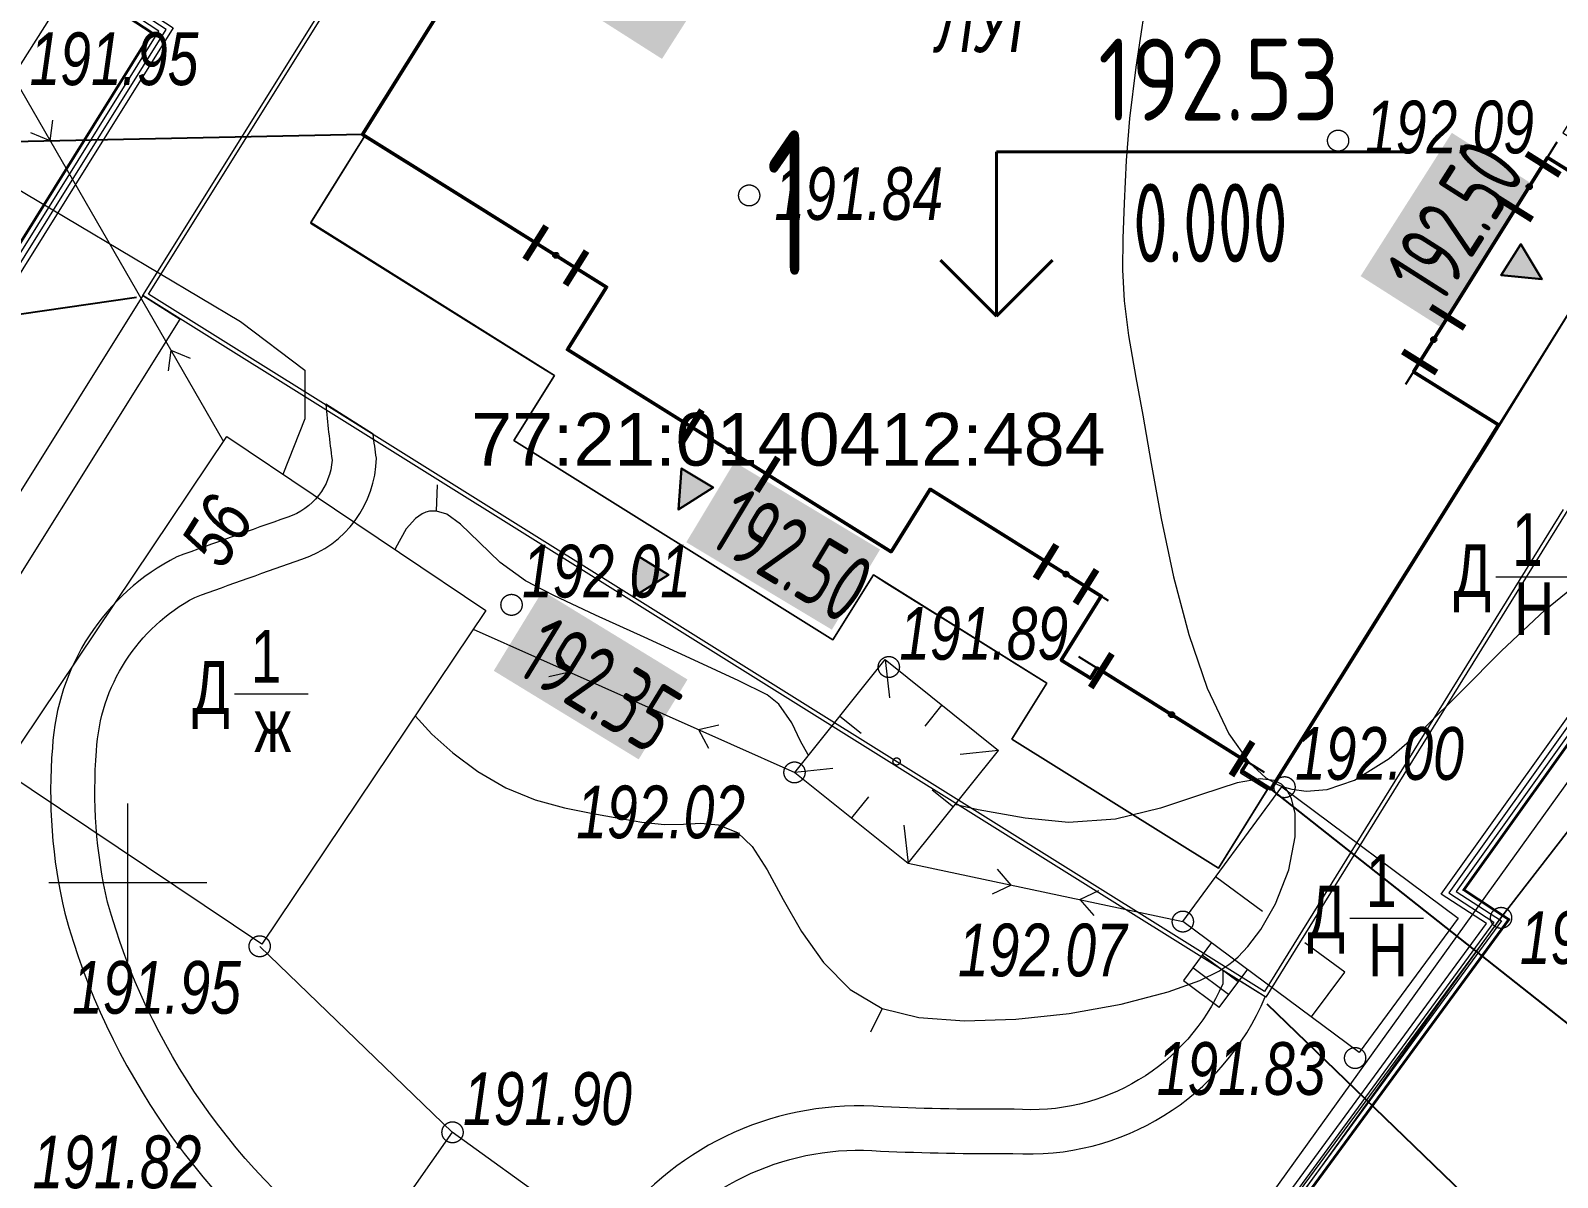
# Model space of a CAD drawing. Header units: millimetres. Extents: x -38151500 to -28914887, y -20564105 to -20349562.
# Drawn here: x -36488416 to -36459438, y -20512892 to -20491127 of the extents above; entities that cross this region are included whole.
import ezdxf
from ezdxf.xclip import XClip

# ---------------------------------------------------------------- set-up
doc = ezdxf.new("R2010")
doc.units = ezdxf.units.MM
doc.header["$MEASUREMENT"] = 0
doc.header["$XCLIPFRAME"] = 0
doc.linetypes.add('Новофедоровское_снт 28_07$0$l022', pattern=[3000, 2000, -1000])
doc.layers.add('!!! ПОДОСНОВА', color=7, linetype='Continuous')
for name, color, linetype, lineweight in [('ГП_лоток_Ном._пера__5', 5, 'Continuous', 13), ('ГП_Тротуар_Дорожки_Ном._пера__24', 26, 'Continuous', 13), ('Новый_Defpoints_Ном._пера__16', 16, 'Continuous', 20), ('Новый_Defpoints_Ном._пера__7', 7, 'Continuous', 25), ('Новый_ГП_Верт_отметка нуля_Ном._пера__1', 1, 'Continuous', 40), ('Новый_ГП_Верт_отметка нуля_Ном._пера__12', 12, 'Continuous', 40), ('Новый_ГП_Верт_отметки_Ном._пера__1', 1, 'Continuous', 40), ('Новый_ГП_Верт_отметки_Ном._пера__11', 255, 'Continuous', 40), ('Новый_ГП_Верт_отметки_Ном._пера__254', 9, 'Continuous', 40), ('Новый_ГП_Верт_отметки_Ном._пера__7', 7, 'Continuous', 25), ('Новый_ГП_Граница участка_Ном._пера__1', 1, 'Continuous', 40), ('Новый_ГП_Здание сооружение_Ном._пера__16', 16, 'Continuous', 20), ('Новый_ГП_Здание сооружение_Ном._пера__22', 22, 'Continuous', 50), ('Новый_ГП_Ограждение_Ном._пера__152', 152, 'Continuous', 18), ('Новый_ГП_Текст_Ном._пера__7', 7, 'Continuous', 25), ('Новый_ГП_Тротуар_Дорожки_Ном._пера__24', 26, 'Continuous', 13), ('Новый_ГТ-сооружение_ ограждение_Ном._пера__19', 7, 'Continuous', 90), ('Чертеж_1_ГП_Топография_Ном._пера__253', 252, 'Continuous', 18), ('Чертеж_1_Новофедоровское_снт 28_07$0$tp_Здания_Ном._пера__253', 252, 'Continuous', 18), ('Чертеж_1_Новофедоровское_снт 28_07$0$tp_отметки_новые_Ном._пера__253', 252, 'Continuous', 18), ('Чертеж_1_Новофедоровское_снт 28_07$0$tp_растительность_Ном._пера__253', 252, 'Continuous', 18), ('Чертеж_1_Новый_ГП_Топография_Ном._пера__253', 252, 'Continuous', 18), ('Чертеж_1_Новый_Новофедоровское_снт 28_07$0$SETKA_Ном._пера__253', 252, 'Continuous', 18), ('Чертеж_1_Новый_Новофедоровское_снт 28_07$0$tp_Здания_Ном._пера__253', 252, 'Continuous', 18), ('Чертеж_1_Новый_Новофедоровское_снт 28_07$0$tp_Здания_Ном._пера__7', 7, 'Continuous', 18), ('Чертеж_1_Новый_Новофедоровское_снт 28_07$0$tp_Контур растит_Ном._пера__253', 252, 'Continuous', 18), ('Чертеж_1_Новый_Новофедоровское_снт 28_07$0$tp_ЛЭП нн_Ном._пера__253', 252, 'Continuous', 18), ('Чертеж_1_Новый_Новофедоровское_снт 28_07$0$tp_Ограждения ДЕР_Ном._пера__253', 252, 'Continuous', 18), ('Чертеж_1_Новый_Новофедоровское_снт 28_07$0$tp_Ограждения рабица_Ном._пера__253', 252, 'Continuous', 18), ('Чертеж_1_Новый_Новофедоровское_снт 28_07$0$tp_отметки_новые_Ном._пера__7', 7, 'Continuous', 18), ('Чертеж_1_Новый_Новофедоровское_снт 28_07$0$tp_рельеф_Ном._пера__253', 252, 'Continuous', 18), ('Чертеж_1_Новый_Новофедоровское_снт 28_07$0$U_Водопровод_Ном._пера__253', 252, 'Continuous', 18)]:
    doc.layers.add(name, color=color, linetype=linetype, lineweight=lineweight)
doc.styles.add('РЎР“Р•РќР•Р\xa0РР\xa0_РЎРўРР›Р¬_1', font='arial.ttf', dxfattribs={"width": 0.75})
doc.styles.add('РЎР“Р•РќР•Р\xa0РР\xa0_РЎРўРР›Р¬_3', font='arial.ttf', dxfattribs={"width": 0.749999})
doc.styles.add('РЎР“Р•РќР•Р\xa0РР\xa0_РЎРўРР›Р¬_5', font='arial.ttf')
doc.styles.add('РЎР“Р•РќР•Р\xa0РР\xa0_РЎРўРР›Р¬_6', font='', dxfattribs={"width": 0.8})
doc.styles.add('РЎР“Р•РќР•Р\xa0РР\xa0_РЎРўРР›Р¬_7', font='')
doc.styles.get('РЎР“Р•РќР•Р\xa0РР\xa0_РЎРўРР›Р¬_6').set_extended_font_data('GOST_type_A')
doc.styles.get('РЎР“Р•РќР•Р\xa0РР\xa0_РЎРўРР›Р¬_7').set_extended_font_data('GOST_type_A')
doc.linetypes.add('Aquastok', pattern='A,0,[6,РіРµРЅРїРїР»Р°РЅ 2025_06_18 dima РІР°СЂРёР°РЅС‚ 21.Shx,S=7.857143,R=0,X=0,Y=-6.93889e-18],-990,0', length=990)
doc.linetypes.add('МЕЖА', pattern='A,0,[7,РіРµРЅРїРїР»Р°РЅ 2025_06_18 dima РІР°СЂРёР°РЅС‚ 21.Shx,S=39.68254,R=0,X=0,Y=1.38778e-17],-5480,0', length=5480)
doc.linetypes.add('Новофедоровское_снт 28_07$0$З ДЕРЕВ', pattern='A,0,[2,РіРµРЅРїРїР»Р°РЅ 2025_06_18 dima РІР°СЂРёР°РЅС‚ 21.Shx,S=19.84127,R=0,X=0,Y=0.2],-2500,0', length=2500)
doc.linetypes.add('Новофедоровское_снт 28_07$0$ЗАБОР_СЕТКА', pattern='A,0,[1,РіРµРЅРїРїР»Р°РЅ 2025_06_18 dima РІР°СЂРёР°РЅС‚ 21.Shx,S=39.68254,R=0,X=0,Y=2.77556e-17],-5000,0', length=5000)
doc.linetypes.add('Новофедоровское_снт 28_07$0$МЕЖА', pattern='A,0,[5,РіРµРЅРїРїР»Р°РЅ 2025_06_18 dima РІР°СЂРёР°РЅС‚ 21.Shx,S=46.746032,R=0,X=0,Y=6.93889e-18],-6500,0', length=6500)

# ---------------------------------------------------------------- blocks, each defined once
blk = doc.blocks.new('Чертеж_2_1', base_point=(1613432, -7296))
at = {"layer": 'Чертеж_1_Новый_ГП_Топография_Ном._пера__253', "color": 252, "linetype": 'Новофедоровское_снт 28_07$0$МЕЖА', "lineweight": 18, "flags": 128}
for points in [[(-36508768, -20524360), (-36508728, -20524296), (-36498241, -20507196), (-36472071, -20524004), (-36460510, -20507967), (-36450594, -20495163), (-36452348, -20487946), (-36454353, -20480799), (-36459846, -20482761), (-36462701, -20481924), (-36476972, -20473145), (-36467023, -20456936), (-36474632, -20452238), (-36515663, -20519982)], [(-36477798, -20473796), (-36458398, -20485776), (-36455928, -20481776), (-36451488, -20493826), (-36461218, -20507436), (-36460358, -20507996), (-36471718, -20523486), (-36472048, -20524026), (-36472318, -20523856), (-36496798, -20508276), (-36486118, -20491166), (-36487828, -20490046)]]:
    blk.add_lwpolyline(points, close=True, dxfattribs=at)
at = {"layer": 'Чертеж_1_Новый_Новофедоровское_снт 28_07$0$SETKA_Ном._пера__253', "color": 252, "linetype": 'Continuous', "lineweight": 18, "flags": 128}
for points in [[(-36486568, -20508796), (-36486568, -20505796)], [(-36488068, -20507296), (-36485068, -20507296)]]:
    blk.add_lwpolyline(points, dxfattribs=at)
at = {"layer": 'Чертеж_1_Новый_Новофедоровское_снт 28_07$0$tp_Здания_Ном._пера__253', "color": 252, "linetype": 'Continuous', "lineweight": 18, "flags": 128}
for points in [[(-36484025, -20508465), (-36488942, -20505167), (-36484694, -20498834), (-36479777, -20502132)], [(-36466545, -20508032), (-36464668, -20505482), (-36461323, -20507969), (-36463200, -20510519)], [(-36472493, -20523295), (-36470542, -20520603), (-36477195, -20515890), (-36476455, -20514894), (-36480412, -20512035), (-36483027, -20515756)]]:
    blk.add_lwpolyline(points, close=True, dxfattribs=at)
for points in [[(-36460607, -20501497), (-36459210, -20501497)], [(-36484544, -20503713), (-36483147, -20503713)], [(-36463378, -20507973), (-36461982, -20507973)], [(-36466002, -20508435), (-36466537, -20509154), (-36465858, -20509659)], [(-36465500, -20509178), (-36466179, -20508673)], [(-36465679, -20509419), (-36466358, -20508914)], [(-36465323, -20508940), (-36465864, -20509668)]]:
    blk.add_lwpolyline(points, dxfattribs=at)
at = {"layer": 'Чертеж_1_Новый_Новофедоровское_снт 28_07$0$tp_Здания_Ном._пера__253', "color": 252, "linetype": 'Новофедоровское_снт 28_07$0$l022', "lineweight": 18, "flags": 128}
blk.add_lwpolyline([(-36464106, -20509845), (-36463474, -20508994), (-36465925, -20507190)], dxfattribs=at)
at = {"layer": 'Чертеж_1_Новый_Новофедоровское_снт 28_07$0$tp_Здания_Ном._пера__7', "color": 7, "linetype": 'Continuous', "lineweight": 18, "flags": 128}
for points in [[(-36473914, -20505208), (-36472200, -20503065)], [(-36472200, -20503065), (-36470046, -20504788)], [(-36472200, -20503065), (-36472117, -20503790)], [(-36473057, -20504136), (-36472653, -20504459)], [(-36471123, -20503926), (-36471444, -20504328)], [(-36471760, -20506931), (-36470046, -20504788)], [(-36470046, -20504788), (-36470771, -20504867)], [(-36473189, -20505129), (-36473914, -20505208)], [(-36473914, -20505208), (-36471760, -20506931)], [(-36471307, -20505536), (-36470903, -20505859)], [(-36472516, -20505667), (-36472837, -20506069)], [(-36471842, -20506206), (-36471760, -20506931)]]:
    blk.add_lwpolyline(points, dxfattribs=at)
at = {"layer": 'Чертеж_1_Новый_Новофедоровское_снт 28_07$0$tp_Здания_Ном._пера__7', "color": 7, "linetype": 'Continuous', "lineweight": 18}
blk.add_circle((-36471980, -20504998), 68.6, dxfattribs=at)
at = {"layer": 'Чертеж_1_Новый_Новофедоровское_снт 28_07$0$tp_Контур растит_Ном._пера__253', "color": 252, "linetype": 'Continuous', "lineweight": 18, "flags": 128}
for points in [[(-36490560, -20493004), (-36484429, -20496651), (-36483211, -20497569), (-36483213, -20498493), (-36483626, -20499551)], [(-36484067, -20508507), (-36480412, -20512035)]]:
    blk.add_lwpolyline(points, dxfattribs=at)
at = {"layer": 'Чертеж_1_Новый_Новофедоровское_снт 28_07$0$tp_ЛЭП нн_Ном._пера__253', "color": 252, "linetype": 'Continuous', "lineweight": 18, "flags": 128}
for points in [[(-36489043, -20491490), (-36484754, -20498923)], [(-36488043, -20493222), (-36487994, -20492825)], [(-36488043, -20493222), (-36488412, -20493067)], [(-36485753, -20497190), (-36485803, -20497587)], [(-36485753, -20497190), (-36485385, -20497346)], [(-36480015, -20502486), (-36473914, -20505208)], [(-36478188, -20503301), (-36478381, -20502951)], [(-36478188, -20503301), (-36478578, -20503392)], [(-36475740, -20504393), (-36475351, -20504303)], [(-36475740, -20504393), (-36475547, -20504743)], [(-36471760, -20506931), (-36466545, -20508032)], [(-36469803, -20507344), (-36470065, -20507042)], [(-36469803, -20507344), (-36470165, -20507514)], [(-36468502, -20507619), (-36468140, -20507448)], [(-36468502, -20507619), (-36468240, -20507921)]]:
    blk.add_lwpolyline(points, dxfattribs=at)
at = {"layer": 'Чертеж_1_Новый_Новофедоровское_снт 28_07$0$tp_Ограждения ДЕР_Ном._пера__253', "color": 252, "linetype": 'Новофедоровское_снт 28_07$0$З ДЕРЕВ', "lineweight": 18, "flags": 128}
blk.add_lwpolyline([(-36459846, -20482761), (-36454353, -20480799), (-36452347, -20487948), (-36450594, -20495163), (-36460510, -20507967), (-36470268, -20521186), (-36470515, -20521528)], dxfattribs=at)
at = {"layer": 'Чертеж_1_Новый_Новофедоровское_снт 28_07$0$tp_Ограждения рабица_Ном._пера__253', "color": 252, "linetype": 'Новофедоровское_снт 28_07$0$ЗАБОР_СЕТКА', "lineweight": 18, "flags": 128}
blk.add_lwpolyline([(-36481452, -20480471), (-36494783, -20501499)], dxfattribs=at)
at = {"layer": 'Чертеж_1_Новый_Новофедоровское_снт 28_07$0$tp_отметки_новые_Ном._пера__7', "color": 7, "linetype": 'Continuous', "lineweight": 18}
for centre in [(-36463601, -20493216), (-36474778, -20494256), (-36479288, -20502026), (-36472128, -20503206), (-36473918, -20505206), (-36464618, -20505486), (-36466548, -20508036), (-36460508, -20507966), (-36484068, -20508506), (-36463278, -20510626), (-36480408, -20512036)]:
    blk.add_circle(centre, 200, dxfattribs=at)
at = {"layer": 'Чертеж_1_Новый_Новофедоровское_снт 28_07$0$tp_рельеф_Ном._пера__253', "color": 252, "linetype": 'Continuous', "lineweight": 18, "flags": 128}
for points in [[(-36467275, -20490735), (-36467437, -20491820), (-36467561, -20492794), (-36467625, -20493590), (-36467660, -20494405), (-36467686, -20495075), (-36467690, -20495669), (-36467659, -20496259), (-36467580, -20496916), (-36467438, -20497711), (-36467309, -20498426), (-36467152, -20499342), (-36466959, -20500387), (-36466722, -20501493), (-36466435, -20502589), (-36466088, -20503607), (-36465675, -20504475), (-36465291, -20505016), (-36464970, -20505308), (-36464739, -20505440), (-36464618, -20505486), (-36464481, -20505523), (-36464210, -20505561), (-36463811, -20505533), (-36463287, -20505354), (-36462632, -20504939), (-36461961, -20504358), (-36461257, -20503662), (-36460501, -20502900), (-36459677, -20502125), (-36458768, -20501386)], [(-36480714, -20500246), (-36480691, -20499747)], [(-36473658, -20504871), (-36473807, -20504615), (-36473970, -20504264), (-36474216, -20503912), (-36474439, -20503733), (-36474975, -20503469), (-36475825, -20503073), (-36476770, -20502642), (-36477694, -20502220), (-36478483, -20501848), (-36479023, -20501569), (-36479502, -20501219), (-36479904, -20500834), (-36480255, -20500494), (-36480518, -20500308), (-36480714, -20500246), (-36480847, -20500251), (-36480915, -20500269), (-36480982, -20500298), (-36481112, -20500386), (-36481289, -20500584), (-36481489, -20500951), (-36481498, -20500978)], [(-36481118, -20504131), (-36480801, -20504483), (-36480400, -20504835), (-36479926, -20505190), (-36479395, -20505500), (-36478841, -20505723), (-36478285, -20505879), (-36477748, -20505988), (-36477252, -20506071), (-36476818, -20506149), (-36476388, -20506197), (-36476026, -20506185), (-36475697, -20506168), (-36475367, -20506202), (-36475000, -20506344), (-36474721, -20506609), (-36474439, -20507055), (-36474133, -20507615), (-36473782, -20508223), (-36473366, -20508815), (-36472864, -20509323), (-36472255, -20509683), (-36471561, -20509855), (-36470693, -20509920), (-36469719, -20509891), (-36468705, -20509780), (-36467719, -20509602), (-36466827, -20509369), (-36466226, -20509152), (-36465864, -20508976), (-36465673, -20508854), (-36465594, -20508791), (-36465498, -20508704), (-36465315, -20508512), (-36465066, -20508185), (-36464788, -20507699), (-36464538, -20507054), (-36464415, -20506428), (-36464419, -20505984), (-36464488, -20505704), (-36464568, -20505551), (-36464618, -20505486), (-36464676, -20505431), (-36464815, -20505358), (-36465078, -20505329), (-36465519, -20505406), (-36466193, -20505623), (-36466973, -20505883), (-36467825, -20506093), (-36468718, -20506157), (-36469543, -20506076), (-36470432, -20505918), (-36470876, -20505813)], [(-36472255, -20509683), (-36472473, -20510133)]]:
    blk.add_lwpolyline(points, dxfattribs=at)
at = {"layer": 'Чертеж_1_Новый_Новофедоровское_снт 28_07$0$U_Водопровод_Ном._пера__253', "color": 252, "linetype": 'Continuous', "lineweight": 18, "flags": 128}
blk.add_lwpolyline([(-36459037, -20505099), (-36467134, -20516360)], dxfattribs=at)
at = {"layer": 'Чертеж_1_ГП_Топография_Ном._пера__253', "color": 252, "linetype": 'Continuous', "lineweight": 18, "insert": (-36480054, -20498891), "char_height": 1000, "attachment_point": 4, "style": 'РЎР“Р•РќР•Р\xa0РР\xa0_РЎРўРР›Р¬_5'}
blk.add_mtext('\\A1;{\\pql;\\fArial|b0|i0|c204|p0;\\W1.000000;77:21:0140412:484}', dxfattribs=at)
at = {"layer": 'Чертеж_1_Новофедоровское_снт 28_07$0$tp_Здания_Ном._пера__253', "color": 252, "linetype": 'Continuous', "lineweight": 18, "insert": (-36484754, -20501385), "char_height": 1000, "attachment_point": 7, "rotation": 58.036, "style": 'РЎР“Р•РќР•Р\xa0РР\xa0_РЎРўРР›Р¬_1'}
blk.add_mtext('\\A1;{\\pql;\\fArial|b0|i1|c204|p0;\\W0.750000;56}', dxfattribs=at)
at = {"layer": 'Чертеж_1_Новофедоровское_снт 28_07$0$tp_Здания_Ном._пера__253', "color": 252, "linetype": 'Continuous', "lineweight": 18, "char_height": 1000, "style": 'РЎР“Р•РќР•Р\xa0РР\xa0_РЎРўРР›Р¬_3'}
for s, insert, attachment_point in [('\\A1;{\\pql;\\fArial|b0|i0|c204|p0;\\W0.749999;1}', (-36460301, -20500786), 4), ('\\A1;{\\pql;\\fArial|b0|i0|c204|p0;\\W0.749999;Д}', (-36461408, -20502168), 7), ('\\A1;{\\pql;\\fArial|b0|i0|c204|p0;\\W0.749999;Н}', (-36460260, -20502101), 4), ('\\A1;{\\pql;\\fArial|b0|i0|c204|p0;\\W0.749999;1}', (-36484238, -20503001), 4), ('\\A1;{\\pql;\\fArial|b0|i0|c204|p0;\\W0.749999;Д}', (-36485345, -20504384), 7), ('\\A1;{\\pql;\\fArial|b0|i0|c204|p0;\\W0.749999;ж}', (-36484170, -20504316), 4), ('\\A1;{\\pql;\\fArial|b0|i0|c204|p0;\\W0.749999;1}', (-36463073, -20507262), 4), ('\\A1;{\\pql;\\fArial|b0|i0|c204|p0;\\W0.749999;Д}', (-36464179, -20508644), 7), ('\\A1;{\\pql;\\fArial|b0|i0|c204|p0;\\W0.749999;Н}', (-36463032, -20508577), 4)]:
    blk.add_mtext(s, dxfattribs=dict(at, insert=insert, attachment_point=attachment_point))
at = {"layer": 'Чертеж_1_Новофедоровское_снт 28_07$0$tp_отметки_новые_Ном._пера__253', "color": 252, "linetype": 'Continuous', "lineweight": 18, "char_height": 1000, "attachment_point": 7, "style": 'РЎР“Р•РќР•Р\xa0РР\xa0_РЎРўРР›Р¬_1'}
for s, insert in [('\\A1;{\\pql;\\fArial|b0|i1|c204|p0;\\W0.750000;191.95}', (-36488435, -20492177)), ('\\A1;{\\pql;\\fArial|b0|i1|c204|p0;\\W0.750000;192.09}', (-36463089, -20493472)), ('\\A1;{\\pql;\\fArial|b0|i1|c204|p0;\\W0.750000;191.84}', (-36474300, -20494734)), ('\\A1;{\\pql;\\fArial|b0|i1|c204|p0;\\W0.750000;192.01}', (-36479089, -20501900)), ('\\A1;{\\pql;\\fArial|b0|i1|c204|p0;\\W0.750000;191.89}', (-36471929, -20503081)), ('\\A1;{\\pql;\\fArial|b0|i1|c204|p0;\\W0.750000;192.00}', (-36464419, -20505360)), ('\\A1;{\\pql;\\fArial|b0|i1|c204|p0;\\W0.750000;192.02}', (-36478060, -20506470)), ('\\A1;{\\pql;\\fArial|b0|i1|c204|p0;\\W0.750000;191.89}', (-36460152, -20508855)), ('\\A1;{\\pql;\\fArial|b0|i1|c204|p0;\\W0.750000;192.07}', (-36470816, -20509090)), ('\\A1;{\\pql;\\fArial|b0|i1|c204|p0;\\W0.750000;191.95}', (-36487628, -20509799)), ('\\A1;{\\pql;\\fArial|b0|i1|c204|p0;\\W0.750000;191.83}', (-36467044, -20511339)), ('\\A1;{\\pql;\\fArial|b0|i1|c204|p0;\\W0.750000;191.90}', (-36480209, -20511910)), ('\\A1;{\\pql;\\fArial|b0|i1|c204|p0;\\W0.750000;191.82}', (-36488379, -20513111))]:
    blk.add_mtext(s, dxfattribs=dict(at, insert=insert))
at = {"layer": 'Чертеж_1_Новофедоровское_снт 28_07$0$tp_растительность_Ном._пера__253', "color": 252, "linetype": 'Continuous', "lineweight": 18, "insert": (-36471232, -20491551), "char_height": 1000, "attachment_point": 7, "style": 'РЎР“Р•РќР•Р\xa0РР\xa0_РЎРўРР›Р¬_1'}
blk.add_mtext('\\A1;{\\pql;\\fArial|b0|i1|c204|p0;\\W0.750000;ЛУГ}', dxfattribs=at)

msp = doc.modelspace()

# ---------------------------------------------------------------- hatches: boundary and pattern name
at = {"layer": 'Новый_ГП_Верт_отметки_Ном._пера__11', "linetype": 'Continuous', "lineweight": 40}
for points in [[(-36476431.89, -20491664.89), (-36474700.63, -20488945.99), (-36476199.04, -20487991.87), (-36477930.31, -20490710.78)], [(-36461675.2, -20496741.12), (-36459943.94, -20494022.21), (-36461442.36, -20493068.09), (-36463173.62, -20495787)], [(-36475970.94, -20500837.58), (-36473208.03, -20502497.71), (-36472293.12, -20500975.03), (-36475056.03, -20499314.91)], [(-36479625.06, -20503276.85), (-36476874.92, -20504958.04), (-36475948.39, -20503442.41), (-36478698.54, -20501761.22)]]:
    msp.add_hatch(color=255, dxfattribs=at).paths.add_polyline_path(points)
at = {"layer": 'Новый_ГП_Верт_отметки_Ном._пера__254', "linetype": 'Continuous', "lineweight": 40}
h = msp.add_hatch(color=9, dxfattribs=at)
h.paths.add_polyline_path([(-36460131.35, -20495149.31), (-36460534.18, -20495781.94), (-36459700.13, -20495868.46)])
h.paths.add_polyline_path([(-36459732.85, -20495847.62), (-36460504.47, -20495767.58), (-36460131.79, -20495182.3)], flags=0)
h = msp.add_hatch(color=9, dxfattribs=at)
h.paths.add_polyline_path([(-36476074.22, -20499410.23), (-36476139.06, -20500246.25), (-36475431.34, -20499796.51)])
h.paths.add_polyline_path([(-36476119.08, -20500213), (-36476059.09, -20499439.56), (-36475464.33, -20499796.93)], flags=0)
h = msp.add_hatch(color=9, dxfattribs=at)
h.paths.add_polyline_path([(-36476916.26, -20501062.15), (-36476987.49, -20501897.64), (-36476276.36, -20501453.33)])
h.paths.add_polyline_path([(-36476967.26, -20501864.55), (-36476901.36, -20501091.59), (-36476309.35, -20501453.49)], flags=0)
at = {"layer": 'Новый_ГП_Верт_отметки_Ном._пера__7', "linetype": 'Continuous', "lineweight": 25}
for points in [[(-36459732.85, -20495847.62), (-36460131.79, -20495182.3), (-36460504.47, -20495767.58)], [(-36476119.08, -20500213), (-36475464.33, -20499796.93), (-36476059.09, -20499439.56)], [(-36476967.26, -20501864.55), (-36476309.35, -20501453.49), (-36476901.36, -20501091.59)]]:
    msp.add_hatch(color=7, dxfattribs=at).paths.add_polyline_path(points)

# ---------------------------------------------------------------- linework, layer by layer
at = {"layer": 'ГП_лоток_Ном._пера__5', "color": 5, "linetype": 'Aquastok', "lineweight": 13}
msp.add_lwpolyline([(-36459330.36, -20500218.91), (-36464997.7, -20509365.11), (-36486176.34, -20496129.32), (-36481512.18, -20488666.18), (-36485843.19, -20485959.48)], dxfattribs=at)
at = {"layer": 'ГП_Тротуар_Дорожки_Ном._пера__24', "color": 26, "linetype": 'Continuous', "lineweight": 13}
msp.add_lwpolyline([(-36486286.51, -20496154.75), (-36485574.8, -20496601.13), (-36486286.74, -20496155.12)], close=True, dxfattribs=at)
at = {"layer": 'Новый_Defpoints_Ном._пера__16', "color": 16, "linetype": 'Continuous', "lineweight": 20}
msp.add_lwpolyline([(-36464877.49, -20505522.66), (-36464919.84, -20505495.89), (-36465873.63, -20507022.26), (-36469791.7, -20504574.15), (-36469129.03, -20503514.3), (-36472419.86, -20501458.21), (-36473188.45, -20502688.26), (-36479243.3, -20498904.77), (-36478474.91, -20497674.6), (-36483095.58, -20494766.41), (-36482071.9, -20493127.55), (-36482114.16, -20493100.81), (-36474085.54, -20480253.43), (-36457718.7, -20490480.57), (-36459334.52, -20493066.42), (-36457725.02, -20494073.1)], close=True, dxfattribs=at)
at = {"layer": 'Новый_Defpoints_Ном._пера__7', "color": 7, "linetype": 'Continuous', "lineweight": 25}
for points in [[(-36460503.24, -20494937.18), (-36459443.68, -20493240.92)], [(-36477640.79, -20495896.19), (-36479252.23, -20494889.61)], [(-36462316.43, -20497839.89), (-36461256.87, -20496143.63)], [(-36474010.87, -20499815.13), (-36476300.85, -20498384.68)], [(-36467959.95, -20501946.27), (-36469571.4, -20500939.69)], [(-36465000.64, -20505209.3), (-36468520.35, -20503010.65)]]:
    msp.add_lwpolyline(points, dxfattribs=at)
for centre in [(-36459973.46, -20494089.05), (-36478446.51, -20495392.9), (-36461786.65, -20496991.76), (-36475155.86, -20499099.91), (-36468765.68, -20501442.98), (-36466760.49, -20504109.97)]:
    msp.add_circle(centre, 50, dxfattribs=at)
at = {"layer": 'Новый_ГП_Верт_отметка нуля_Ном._пера__12', "color": 12, "linetype": 'Continuous', "lineweight": 40}
for p, q in [((-36470082.07, -20496544.19), (-36470082.06, -20493428.81)), ((-36470082.06, -20493428.81), (-36462293.6, -20493428.84)), ((-36470082.07, -20496544.19), (-36471143.8, -20495482.46)), ((-36470082.07, -20496544.19), (-36469020.33, -20495482.46))]:
    msp.add_line(p, q, dxfattribs=at)
at = {"layer": 'Новый_ГП_Верт_отметки_Ном._пера__7', "color": 7, "linetype": 'Continuous', "lineweight": 25}
for p, q in [((-36482114.31, -20493101.05), (-36514074.37, -20493755.6)), ((-36486404.25, -20496192.02), (-36513806.67, -20500154.89)), ((-36464877.49, -20505522.66), (-36439651.68, -20525474.48)), ((-36464953.67, -20509597.51), (-36439517.04, -20534158.64))]:
    msp.add_line(p, q, dxfattribs=at)
for points in [[(-36460504.47, -20495767.58), (-36459732.85, -20495847.62), (-36460131.79, -20495182.3)], [(-36476059.09, -20499439.56), (-36476119.08, -20500213), (-36475464.33, -20499796.93)], [(-36476901.36, -20501091.59), (-36476967.26, -20501864.55), (-36476309.35, -20501453.49)]]:
    msp.add_lwpolyline(points, close=True, dxfattribs=at)
at = {"layer": 'Новый_ГП_Верт_отметки_Ном._пера__7', "color": 7, "linetype": 'Continuous', "lineweight": 25, "flags": 128}
for points in [[(-36460131.79, -20495182.3), (-36459732.85, -20495847.62), (-36460504.47, -20495767.58)], [(-36475464.33, -20499796.93), (-36476119.08, -20500213), (-36476059.09, -20499439.56)], [(-36476309.35, -20501453.49), (-36476967.26, -20501864.55), (-36476901.36, -20501091.59)]]:
    msp.add_lwpolyline(points, close=True, dxfattribs=at)
at = {"layer": 'Новый_ГП_Граница участка_Ном._пера__1', "color": 1, "linetype": 'МЕЖА', "lineweight": 40}
msp.add_lwpolyline([(-36477797.87, -20473795.8), (-36458397.87, -20485775.8), (-36455927.87, -20481775.8), (-36451487.87, -20493825.8), (-36461217.87, -20507435.8), (-36460357.87, -20507995.8), (-36471717.87, -20523485.8), (-36472047.87, -20524025.8), (-36472317.87, -20523855.8), (-36496797.87, -20508275.8), (-36486117.87, -20491165.8), (-36487827.87, -20490045.8)], close=True, dxfattribs=at)
at = {"layer": 'Новый_ГП_Здание сооружение_Ном._пера__16', "color": 16, "linetype": 'Continuous', "lineweight": 20}
msp.add_lwpolyline([(-36482071.9, -20493127.55), (-36483105.25, -20494781.24), (-36478474.91, -20497674.6), (-36478634.02, -20497928.93), (-36479243.3, -20498904.27), (-36473188.45, -20502688.26), (-36472419.86, -20501458.21), (-36469129.44, -20503514.3), (-36469791.63, -20504574.03), (-36465873.63, -20507022.26), (-36464946.47, -20505538.51), (-36465455.3, -20505220.56), (-36465323.05, -20505008.93), (-36468180.98, -20503223.08), (-36468302.64, -20503417.77), (-36468853.88, -20503073.31), (-36468096.08, -20501860.61), (-36471345.26, -20499832.82), (-36472085.97, -20501018.27), (-36478225.84, -20497181.69), (-36477483.96, -20495994.43)], close=True, dxfattribs=at)
at = {"layer": 'Новый_ГП_Здание сооружение_Ном._пера__22', "color": 22, "linetype": 'Continuous', "lineweight": 50}
msp.add_lwpolyline([(-36479994.63, -20489708.86), (-36482114.31, -20493101.05), (-36480464.89, -20494131.72), (-36478039.47, -20495647.29), (-36477483.96, -20495994.43), (-36478225.86, -20497181.68), (-36472085.97, -20501018.27), (-36471345.26, -20499832.82), (-36468096.08, -20501860.61), (-36468853.88, -20503073.31), (-36468302.32, -20503417.27), (-36468180.98, -20503223.08), (-36465323.05, -20505008.93), (-36465429.03, -20505178.52), (-36464877.58, -20505522.61), (-36460982.6, -20499290.79), (-36460558.73, -20498611.02), (-36462170.02, -20497604.17), (-36459626.4, -20493533.53), (-36458014.6, -20494540.69)], dxfattribs=at)
at = {"layer": 'Новый_ГП_Ограждение_Ном._пера__152', "color": 152, "linetype": 'Continuous', "lineweight": 18}
for points in [[(-36495595.52, -20506916.11), (-36496385.92, -20508182.38), (-36472145.35, -20523609.99), (-36471967.27, -20523318.57), (-36460787.35, -20508074.13), (-36461644.15, -20507516.22), (-36451824.28, -20493780.51), (-36455996.34, -20482457.67), (-36458300.24, -20486188.68), (-36477700.19, -20474208.71), (-36480034.38, -20477990.43), (-36480203.59, -20477883.78), (-36477765.31, -20473933.43), (-36458365.33, -20485913.42), (-36455950.7, -20482003.09), (-36451600.01, -20493810.7), (-36461359.97, -20507462.6), (-36460501.03, -20508021.91), (-36471801, -20523430.06), (-36472080.91, -20523888.08), (-36496660.55, -20508244.66), (-36495765.13, -20506810.13), (-36495595.65, -20506916.03)], [(-36494271.78, -20504795.4), (-36494441.44, -20504689.5), (-36485981.24, -20491135.75), (-36487691.65, -20490015.48), (-36485074.95, -20485776.07), (-36484905.3, -20485881.99), (-36487419.19, -20489954.85), (-36485707.96, -20491075.66), (-36494271.83, -20504795.49)]]:
    msp.add_lwpolyline(points, dxfattribs=at)
msp.add_lwpolyline([(-36477732.75, -20474071.07), (-36458332.79, -20486051.05), (-36455973.52, -20482230.38), (-36451712.14, -20493795.6), (-36461502.06, -20507489.41), (-36460644.19, -20508048.02), (-36471884.14, -20523374.32), (-36472113.13, -20523749.03), (-36496523.23, -20508213.52), (-36485844.6, -20491105.7), (-36487555.42, -20489985.17)], close=True, dxfattribs=at)
at = {"layer": 'Новый_ГП_Тротуар_Дорожки_Ном._пера__24', "color": 26, "linetype": 'Continuous', "lineweight": 13}
for points in [[(-36455084.38, -20493518.34), (-36464970.93, -20509473.7), (-36486286.51, -20496154.75), (-36481782.23, -20488946.11)], [(-36480153.85, -20489963.66), (-36482114.31, -20493101.05), (-36482072.17, -20493127.33), (-36483104.78, -20494781.13), (-36478728.89, -20497516.25), (-36478728.75, -20497516.03), (-36478474.45, -20497674.89), (-36479243.3, -20498904.44), (-36478988.22, -20499063.49), (-36478988.65, -20499064.17), (-36478734.81, -20499222.75), (-36473671.24, -20502386.35), (-36473671.47, -20502386.73), (-36473417.11, -20502545.62), (-36473188.38, -20502688.04), (-36472419.88, -20501458.41), (-36472164.96, -20501617.75), (-36469129.03, -20503514.3), (-36469791.99, -20504573.96), (-36465873.55, -20507022.15), (-36464919.84, -20505495.89), (-36464877.58, -20505522.61), (-36464639.07, -20505141.01), (-36464639.01, -20505141.05), (-36464480.08, -20504886.62), (-36460982.02, -20499289.85), (-36460958.62, -20499304.47), (-36460799.69, -20499050.05), (-36458016.41, -20494539.57)]]:
    msp.add_lwpolyline(points, dxfattribs=at)
msp.add_lwpolyline([(-36486286.5, -20496154.75), (-36492333.2, -20505830.08), (-36491632.03, -20506269.89), (-36485574.8, -20496601.13)], close=True, dxfattribs=at)
msp.add_lwpolyline([(-36465791.18, -20509216.37, -0.32180124), (-36469747.41, -20511595.41, -0.01377077), (-36472234.09, -20511552.93, 0.25527026), (-36477319.88, -20513823.85, -0.34324386), (-36482183.42, -20514494.9, -0.17120311), (-36486953.88, -20507666.93, -0.07785365), (-36487164.06, -20504795.9, -0.26369996), (-36485297.71, -20501884.26, -0.00400279), (-36483266.07, -20501158.6, 0.31752829), (-36481851.65, -20499239.8, -0.01342512), (-36481911.79, -20498783.32), (-36482813.79, -20498219.62, 0.00869833), (-36482693.88, -20499278.51, -0.30621343), (-36483535.82, -20500363.06, 0.00411393), (-36485636.76, -20501113.88, 0.26660493), (-36488002.14, -20504738.16, 0.07801415), (-36487768, -20507874.55, 0.17230908), (-36482640.4, -20515200.77, 0.34890477), (-36476679.75, -20514370.09, -0.2585313), (-36472287.01, -20512391.41, 0.01365443), (-36469775.5, -20512435.74, 0.31986094), (-36464984.73, -20509467.48), (-36465788.09, -20508965.42)], format="xyb", close=True, dxfattribs=at)
at = {"layer": 'Новый_ГТ-сооружение_ ограждение_Ном._пера__19', "color": 7, "linetype": 'Continuous', "lineweight": 90}
for p, q in [((-36459390.52, -20493863.66), (-36460026.61, -20493466.3)), ((-36459920.31, -20494711.8), (-36460556.4, -20494314.46)), ((-36478629.5, -20494836.46), (-36479026.85, -20495472.54)), ((-36477866.16, -20495313.26), (-36478263.5, -20495949.35)), ((-36461203.72, -20496766.36), (-36461839.81, -20496369.01)), ((-36461733.5, -20497614.51), (-36462369.6, -20497217.17)), ((-36475678.12, -20498331.53), (-36476075.47, -20498967.61)), ((-36474236.25, -20499232.2), (-36474633.59, -20499868.3)), ((-36468948.67, -20500886.54), (-36469346.02, -20501522.62)), ((-36468185.33, -20501363.34), (-36468582.67, -20501999.44)), ((-36467897.62, -20502957.49), (-36468294.97, -20503593.58)), ((-36465226.02, -20504626.36), (-36465623.36, -20505262.46))]:
    msp.add_line(p, q, dxfattribs=at)

# ---------------------------------------------------------------- block references
at = {"layer": '!!! ПОДОСНОВА', "color": 252, "linetype": 'Continuous', "lineweight": 40}
ref = msp.add_blockref('Чертеж_2_1', (1613432.13, -7295.8), dxfattribs=at)
XClip(ref).set_block_clipping_path([(-36543341.8035061434, -20426134.2498699203), (-36543341.8035061434, -20517391.6082299612), (-36520761.2338567674, -20517391.6082299612), (-36515368.0961724296, -20528511.4797440507), (-36430002.2325427011, -20528511.4797440507), (-36430002.2325427011, -20426017.5390227698)])

# ---------------------------------------------------------------- texts
at = {"layer": 'Новый_ГП_Верт_отметка нуля_Ном._пера__1', "color": 1, "linetype": 'Continuous', "lineweight": 40, "insert": (-36468153.34, -20492836.51), "char_height": 1557.6923, "attachment_point": 7, "rotation": 359.99981, "style": 'РЎР“Р•РќР•Р\xa0РР\xa0_РЎРўРР›Р¬_7'}
msp.add_mtext('\\A1;{\\pql;\\fGOST_type_A|b0|i0|c0|p0;\\W1.000000;192.53}', dxfattribs=at)
at = {"layer": 'Новый_ГП_Верт_отметка нуля_Ном._пера__1', "color": 1, "linetype": 'Continuous', "lineweight": 40, "insert": (-36467493.38, -20494027.78), "char_height": 1500, "attachment_point": 1, "style": 'РЎР“Р•РќР•Р\xa0РР\xa0_РЎРўРР›Р¬_6'}
msp.add_mtext('\\A1;{\\pql;\\fGOST_type_A|b0|i0|c0|p0;\\W0.800000;0.000}', dxfattribs=at)
at = {"layer": 'Новый_ГП_Верт_отметки_Ном._пера__1', "color": 1, "linetype": 'Continuous', "lineweight": 40, "char_height": 1300, "attachment_point": 4, "style": 'РЎР“Р•РќР•Р\xa0РР\xa0_РЎРўРР›Р¬_6'}
for s, insert, rotation in [('\\A1;{\\pql;\\fGOST_type_A|b0|i0|c0|p0;\\W0.800000;192.50}', (-36462194.3, -20496013.92), 57.513081), ('\\A1;{\\pql;\\fGOST_type_A|b0|i0|c0|p0;\\W0.800000;192.50}', (-36475257.47, -20500299.79), 329), ('\\A1;{\\pql;\\fGOST_type_A|b0|i0|c0|p0;\\W0.800000;192.35}', (-36478907.5, -20502744.53), 328.562164)]:
    msp.add_mtext(s, dxfattribs=dict(at, insert=insert, rotation=rotation))
at = {"layer": 'Новый_ГП_Текст_Ном._пера__7', "color": 7, "linetype": 'Continuous', "lineweight": 25, "insert": (-36474461.29, -20493021.61), "char_height": 2750, "attachment_point": 1, "rotation": 0.082526, "style": 'РЎР“Р•РќР•Р\xa0РР\xa0_РЎРўРР›Р¬_6'}
msp.add_mtext('\\A1;{\\pql;\\fGOST_type_A|b0|i0|c0|p0;\\W0.800000;1}', dxfattribs=at)

doc.saveas('drawing.dxf')
